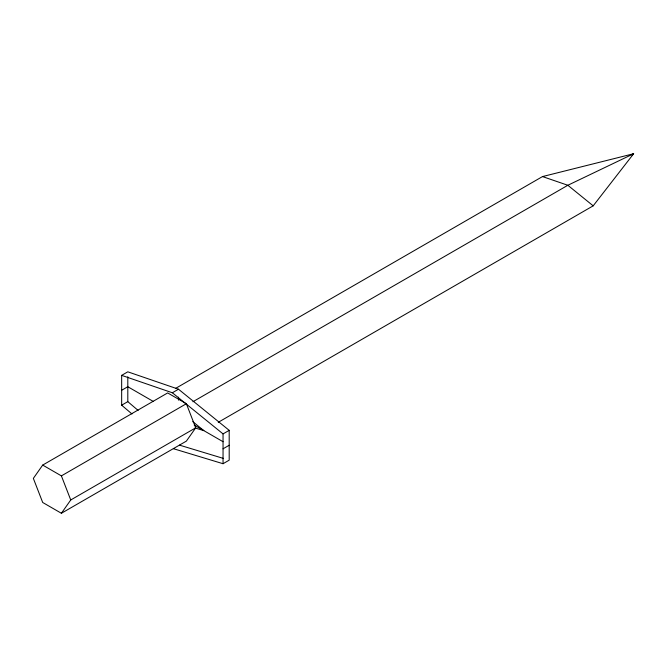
<?xml version="1.0" encoding="UTF-8"?>
<svg xmlns="http://www.w3.org/2000/svg" width="667" height="667" viewBox="0 0 667 667"><rect width="100%" height="100%" fill="white"/><g stroke="black" fill="none" stroke-linecap="round" stroke-linejoin="round"><path stroke-width="1" d="M42.696 465.082L33.35 478.381L42.696 502.476L61.397 513.273L186.368 441.12L195.714 427.822L186.368 403.727L167.667 392.93L42.696 465.082L61.397 475.879L70.744 499.975L61.397 513.273M218.259 422.303L593.188 205.836L633.65 153.727L542.504 176.572L175.679 388.352M631.941 154.886L633.65 153.727L567.85 185.268L192.913 401.734M131.958 413.957L121.661 405.186L121.661 375.363L127.806 371.819L178.498 389.211L229.19 430.348L229.19 460.172L223.045 463.715L173.345 448.674M121.661 390.278L127.806 386.727L153.152 401.359M121.661 405.186L127.806 401.642L127.806 376.788M121.661 375.363L172.353 392.763L178.498 389.211M61.397 475.879L186.368 403.727M70.744 499.975L195.714 427.822M223.045 463.715L223.045 433.9L229.19 430.348M223.045 448.808L229.19 445.264M195.072 427.972L203.844 430.632L192.755 421.627M179.49 445.131L223.22 458.362M542.504 176.572L567.85 185.268L593.188 205.836M194.23 425.079L223.07 441.729M172.353 392.763L223.045 433.9M127.806 401.642L138.102 410.413M178.498 397.157L178.498 400.133"/></g></svg>
